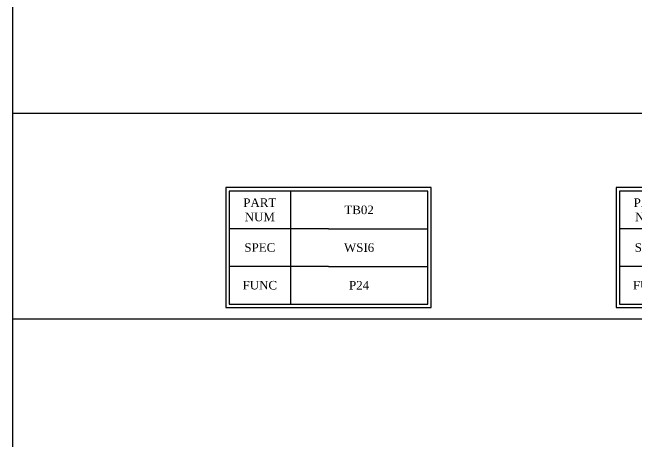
# Model space of a CAD drawing. Header units: millimetres. Extents: x 0 to 900, y 0 to 297.
# Drawn here: x 657.91 to 680.69, y 122.64 to 138.29 of the extents above; entities that cross this region are included whole.
import ezdxf
from ezdxf.enums import TextEntityAlignment as Align

# ---------------------------------------------------------------- set-up
doc = ezdxf.new("R2010")
doc.units = ezdxf.units.MM
doc.styles.get("Standard").update_dxf_attribs({"font": 'times.ttf', "height": 2.5})

# ---------------------------------------------------------------- blocks, each defined once
blk = doc.blocks.new('LABEL_BLOCK')
for p, q in [((7691.42, 2125.72), (7691.42, 2092.72)), ((7702.54, 2114.72), (7673.54, 2114.72)), ((7702.54, 2114.72), (7731.54, 2114.72)), ((7702.54, 2103.72), (7673.54, 2103.72)), ((7702.54, 2103.72), (7731.54, 2103.72))]:
    blk.add_line(p, q)
for points in [[(7672.54, 2091.72), (7732.54, 2091.72), (7732.54, 2126.72), (7672.54, 2126.72)], [(7673.54, 2092.72), (7731.54, 2092.72), (7731.54, 2125.72), (7673.54, 2125.72)]]:
    blk.add_lwpolyline(points, close=True)
at = {"char_height": 2.5, "attachment_point": 5}
for s, insert in [('PART NUM', (7682.48, 2120.22)), ('SPEC', (7682.48, 2109.22)), ('FUNC', (7682.48, 2098.22))]:
    blk.add_mtext_dynamic_manual_height_columns(s, width=14.278, gutter_width=50, heights=[0], dxfattribs=dict(at, insert=insert))
for tag, p in [('PART_NUMBER', (7711.48, 2120.22)), ('SPECIFICATION', (7711.48, 2109.22)), ('FUNCTION', (7711.48, 2098.22))]:
    blk.add_attdef(tag, text='', height=2.5).set_placement(p, align=Align.MIDDLE_CENTER)

msp = doc.modelspace()

# ---------------------------------------------------------------- linework, layer by layer
for p, q in [((657.91172492, 182.11792821), (657.91172492, 69.61792821)), ((657.91172492, 134.61792821), (721.66172492, 134.61792821)), ((657.91172492, 127.11792821), (721.66172492, 127.11792821))]:
    msp.add_line(p, q)

# ---------------------------------------------------------------- block references
at = {"xscale": 0.125, "yscale": 0.125, "zscale": 0.125}
for p, values in [((-293.36989311, -133.93434524, 0.00099684), {'FUNCTION': 'P24', 'SPECIFICATION': 'WSI6', 'PART_NUMBER': 'TB02'}), ((-279.11989311, -133.93434524, 0.00099684), {'FUNCTION': 'N24', 'SPECIFICATION': 'WSI6', 'PART_NUMBER': 'TB03'})]:
    msp.add_blockref('LABEL_BLOCK', p, dxfattribs=at).add_auto_attribs(values)

doc.saveas('drawing.dxf')
